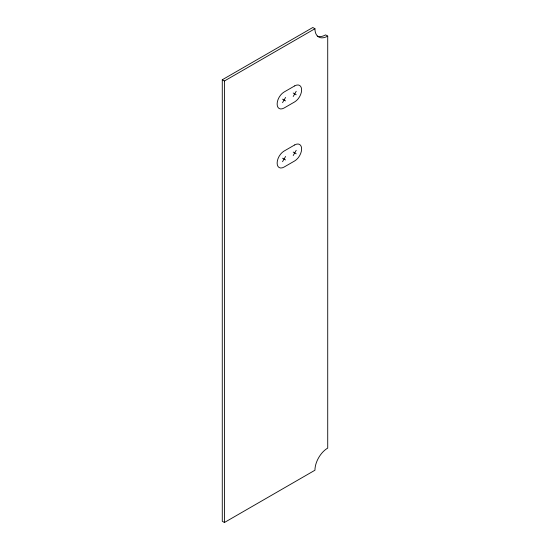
<?xml version="1.0" encoding="UTF-8"?>
<svg xmlns="http://www.w3.org/2000/svg" width="550" height="550" viewBox="0 0 550 550"><rect width="100%" height="100%" fill="white"/><g stroke="black" fill="none" stroke-linecap="round" stroke-linejoin="round"><path stroke-width="0.82" d="M282.549 102.651L285.56 97.433M293.198 96.498L296.209 91.279M282.549 161.686L285.56 156.468M293.198 155.54L296.209 150.322M222.276 79.771L312.812 27.5L314.944 28.731A18.074 10.436 -60 0 0 327.724 36.108L327.724 448.092A18.074 10.436 -60 0 0 314.944 470.229L224.407 522.5L222.276 521.269L222.276 79.771L224.407 81.001L314.944 28.731M327.724 36.108L325.593 34.877A18.074 10.436 -60 0 1 317.281 36.135M293.198 93.019L296.209 94.765M282.549 99.172L285.56 100.911M293.198 152.061L296.209 153.801M282.549 158.208L285.56 159.947M224.407 81.001L224.407 522.5M294.704 85.896L284.054 92.049A9.79 5.651 -60 0 0 277.131 104.039A9.79 5.651 -60 0 0 284.054 108.034L294.704 101.887A9.79 5.651 -60 0 0 301.627 89.897A9.79 5.651 -60 0 0 294.704 85.896M294.704 144.932L284.054 151.085A9.79 5.651 -60 0 0 277.131 163.075A9.79 5.651 -60 0 0 284.054 167.076L294.704 160.923A9.79 5.651 -60 0 0 301.627 148.933A9.79 5.651 -60 0 0 294.704 144.932"/></g></svg>
